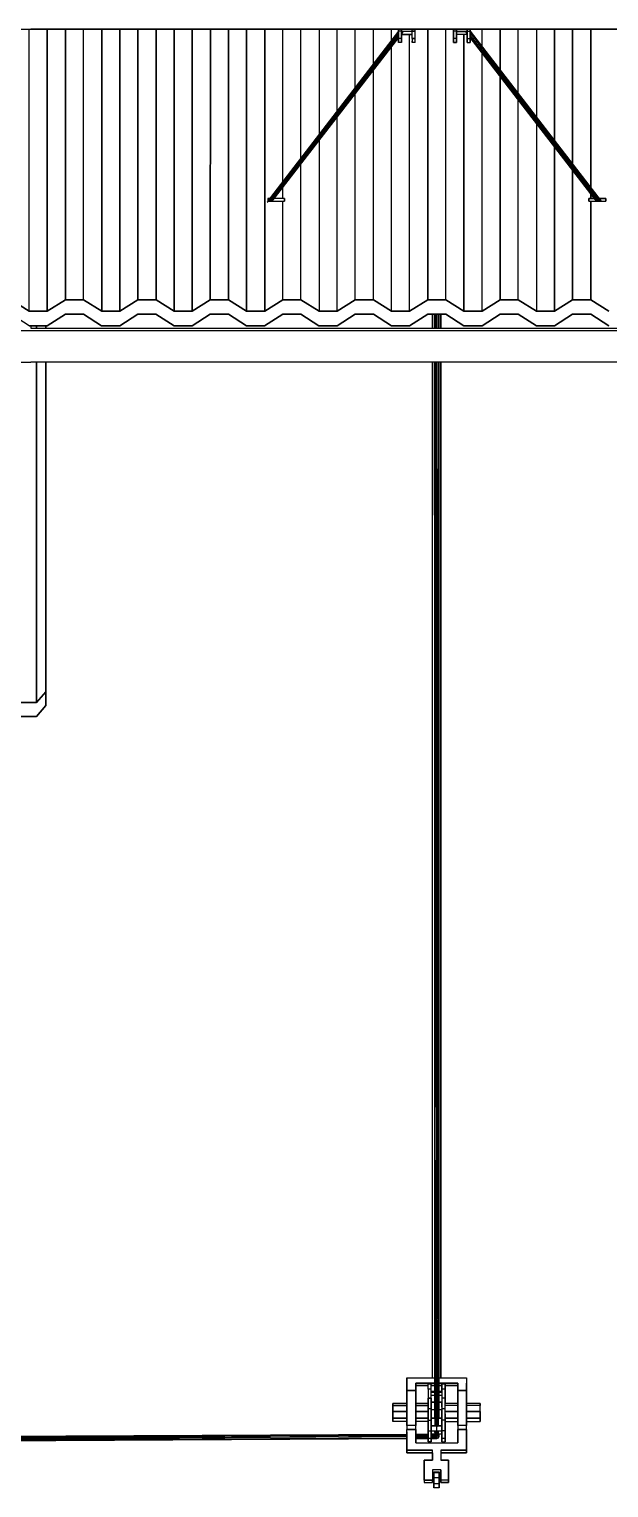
# Model space of a CAD drawing. Extents: x -32 to 51.8, y -51.6 to -5.5.
# Drawn here: x 25.36 to 28.1, y -27.94 to -21.03 of the extents above; entities that cross this region are included whole.
import ezdxf

# ---------------------------------------------------------------- set-up
doc = ezdxf.new("R2010")
doc.units = 0
doc.header["$MEASUREMENT"] = 0
doc.layers.get('0').update_dxf_attribs({"linetype": 'CONTINUOUS'})
doc.layers.add('hachures', color=5, linetype='CONTINUOUS')

msp = doc.modelspace()

# ---------------------------------------------------------------- linework, layer by layer
for p, q in [((25.2901, -21.0331), (25.3701, -21.0331)), ((25.3701, -21.0331), (29.2101, -21.0331)), ((29.2101, -21.0331), (25.3701, -21.0331)), ((25.3701, -21.0331), (29.2101, -21.0331)), ((29.2101, -21.0331), (25.3701, -21.0331)), ((27.1086, -21.0424), (26.487, -21.8507)), ((27.1086, -21.0427), (26.487, -21.8507)), ((27.1086, -21.043), (26.494, -21.8479)), ((27.1086, -21.0515), (26.494, -21.8479)), ((27.1086, -21.0521), (26.5025, -21.8479)), ((27.1086, -21.0432), (27.1086, -21.0331)), ((27.1086, -21.0331), (27.1086, -21.0432)), ((27.123, -21.0432), (27.1086, -21.0432)), ((27.1086, -21.0765), (27.1086, -21.0432)), ((27.1086, -21.0432), (27.1086, -21.0765)), ((27.123, -21.0432), (27.123, -21.0331)), ((27.123, -21.0331), (27.123, -21.0432)), ((27.123, -21.0765), (27.123, -21.0432)), ((27.123, -21.0432), (27.123, -21.0765)), ((27.1741, -21.0433), (27.123, -21.0433)), ((27.123, -21.0535), (27.1309, -21.0433)), ((27.1308, -21.0433), (27.123, -21.0534)), ((27.1741, -21.0432), (27.1741, -21.0331)), ((27.1741, -21.0765), (27.1741, -21.0432)), ((27.1741, -21.0432), (27.1886, -21.0432)), ((27.1886, -21.0432), (27.1741, -21.0432)), ((27.1886, -21.0432), (27.1886, -21.0331)), ((27.1886, -21.0765), (27.1886, -21.0432)), ((27.1886, -21.0432), (27.1886, -21.0432)), ((27.3686, -21.0432), (27.3686, -21.0331)), ((27.3686, -21.0331), (27.3686, -21.0432)), ((27.383, -21.0432), (27.3686, -21.0432)), ((27.3686, -21.0765), (27.3686, -21.0432)), ((27.3686, -21.0432), (27.3686, -21.0765)), ((27.383, -21.0331), (27.383, -21.0432)), ((27.383, -21.0432), (27.383, -21.0765)), ((27.383, -21.0765), (27.3831, -21.0432)), ((27.3831, -21.0432), (27.3831, -21.0331)), ((27.4341, -21.0433), (27.3831, -21.0433)), ((27.3831, -21.0433), (27.4341, -21.0433)), ((27.4263, -21.0433), (27.4341, -21.0536)), ((27.4341, -21.0532), (27.4265, -21.0433)), ((27.4267, -21.0433), (27.4341, -21.0529)), ((27.4341, -21.0432), (27.4341, -21.0331)), ((27.4341, -21.0331), (27.4341, -21.0432)), ((27.4341, -21.0432), (27.4486, -21.0432)), ((27.4341, -21.0765), (27.4341, -21.0432)), ((27.4341, -21.0432), (27.4341, -21.0765)), ((27.4486, -21.0432), (27.4486, -21.0331)), ((27.4486, -21.0331), (27.4486, -21.0424)), ((27.4486, -21.0331), (27.4486, -21.0432)), ((27.4486, -21.0424), (28.068, -21.8479)), ((27.4486, -21.0425), (28.0663, -21.8479)), ((27.4486, -21.0765), (27.4486, -21.0432)), ((27.4486, -21.0432), (27.4486, -21.0765)), ((27.4486, -21.0505), (28.0663, -21.8479)), ((27.4486, -21.051), (28.0589, -21.8478)), ((27.5902, -21.2266), (27.5902, -21.0331)), ((27.1086, -21.0637), (26.5026, -21.8479)), ((26.5099, -21.8479), (27.1086, -21.0643)), ((27.1086, -21.0721), (26.5099, -21.8479)), ((26.5116, -21.8479), (27.1086, -21.0723)), ((27.123, -21.0765), (27.1086, -21.0765)), ((27.1086, -21.0765), (27.1086, -21.0965)), ((27.1086, -21.0965), (27.1086, -21.0765)), ((27.1086, -21.0898), (27.1086, -21.0965)), ((27.123, -21.0965), (27.1086, -21.0965)), ((27.1741, -21.0578), (27.123, -21.0578)), ((27.123, -21.0578), (27.1741, -21.0578)), ((27.123, -21.0578), (27.123, -21.0683)), ((27.123, -21.0683), (27.123, -21.0898)), ((27.123, -21.0965), (27.123, -21.0765)), ((27.123, -21.0765), (27.123, -21.0965)), ((27.123, -21.0898), (27.123, -21.0965)), ((27.123, -21.0965), (27.123, -21.0898)), ((27.1886, -21.0765), (27.1741, -21.0765)), ((27.1741, -21.0765), (27.1741, -21.0965)), ((27.1741, -21.0765), (27.1886, -21.0765)), ((27.1741, -21.0965), (27.1741, -21.0898)), ((27.1886, -21.0965), (27.1741, -21.0965)), ((27.1886, -21.0965), (27.1886, -21.0765)), ((27.383, -21.0765), (27.3686, -21.0765)), ((27.3686, -21.0965), (27.3686, -21.0765)), ((27.3686, -21.0765), (27.3686, -21.0965)), ((27.3686, -21.0898), (27.3686, -21.0965)), ((27.383, -21.0965), (27.3686, -21.0965)), ((27.3686, -21.0965), (27.3686, -21.0965)), ((27.3686, -21.0965), (27.383, -21.0965)), ((27.383, -21.0578), (27.383, -21.0683)), ((27.383, -21.0683), (27.383, -21.0898)), ((27.383, -21.0765), (27.383, -21.0965)), ((27.383, -21.0965), (27.383, -21.0765)), ((27.383, -21.0898), (27.383, -21.0965)), ((27.383, -21.0965), (27.383, -21.0965)), ((27.4341, -21.0578), (27.3831, -21.0578)), ((27.4341, -21.0683), (27.4341, -21.0898)), ((27.4341, -21.0765), (27.4486, -21.0765)), ((27.4341, -21.0965), (27.4341, -21.0765)), ((27.4341, -21.0765), (27.4341, -21.0965)), ((27.4341, -21.0898), (27.4341, -21.0898)), ((27.4341, -21.0898), (27.4341, -21.0965)), ((27.4341, -21.0965), (27.4486, -21.0965)), ((27.4486, -21.0625), (28.0589, -21.8478)), ((28.0504, -21.8479), (27.4486, -21.0633)), ((27.4486, -21.0715), (28.0504, -21.8479)), ((28.0455, -21.8479), (27.4486, -21.072)), ((27.4486, -21.0723), (27.4486, -21.0898)), ((27.4486, -21.0723), (28.0455, -21.8479)), ((27.4486, -21.0965), (27.4486, -21.0765)), ((27.4486, -21.0765), (27.4486, -21.0965)), ((27.4486, -21.0898), (27.4486, -21.0965)), ((27.4486, -21.0965), (27.4486, -21.0898)), ((26.5616, -21.8343), (26.5616, -21.7829)), ((28.0188, -21.8343), (28.0188, -21.8131)), ((28.0188, -21.8131), (28.0188, -21.8343)), ((26.487, -21.8507), (26.4901, -21.8526)), ((26.4996, -21.8343), (26.4901, -21.8343)), ((26.4901, -21.8343), (26.4901, -21.8479)), ((26.4901, -21.8479), (26.5701, -21.8479)), ((26.5701, -21.8343), (26.5221, -21.8343)), ((26.5701, -21.8479), (26.5701, -21.8343)), ((26.5701, -21.8343), (26.5701, -21.8479)), ((28.0101, -21.8479), (28.0101, -21.8343)), ((28.0101, -21.8343), (28.0351, -21.8343)), ((28.0351, -21.8343), (28.0101, -21.8343)), ((28.0101, -21.8343), (28.0101, -21.8479)), ((28.0101, -21.8479), (28.0901, -21.8479)), ((28.0576, -21.8343), (28.0901, -21.8343)), ((28.0901, -21.8343), (28.0576, -21.8343)), ((28.0901, -21.8343), (28.0901, -21.8479)), ((28.0901, -21.8343), (28.0901, -21.8343)), ((28.0901, -21.8479), (28.0901, -21.8343)), ((25.2759, -22.3137), (25.3616, -22.3675)), ((25.3616, -22.3675), (25.2759, -22.3137)), ((25.3615, -22.3675), (25.3615, -22.3675)), ((25.3615, -22.3675), (25.3615, -22.3675)), ((25.3616, -22.3675), (25.4473, -22.3675)), ((25.4473, -22.3675), (25.3616, -22.3675)), ((25.4472, -22.3675), (25.4472, -22.3675)), ((25.4472, -22.3675), (25.4472, -22.3675)), ((25.4473, -22.3675), (25.533, -22.3137)), ((25.533, -22.3137), (25.4473, -22.3675)), ((25.5329, -22.3138), (25.5329, -22.3138)), ((25.533, -22.3137), (25.6187, -22.3137)), ((25.6187, -22.3137), (25.533, -22.3137)), ((25.6186, -22.3137), (25.6186, -22.3137)), ((25.6187, -22.3137), (25.7045, -22.3675)), ((25.7045, -22.3675), (25.6187, -22.3137)), ((25.7043, -22.3675), (25.7043, -22.3675)), ((25.7045, -22.3675), (25.7902, -22.3675)), ((25.7902, -22.3675), (25.7045, -22.3675)), ((25.7901, -22.3675), (25.7901, -22.3675)), ((25.7901, -22.3675), (25.7901, -22.3675)), ((25.7902, -22.3675), (25.8759, -22.3137)), ((25.8759, -22.3137), (25.7902, -22.3675)), ((25.8758, -22.3138), (25.8758, -22.3138)), ((25.8759, -22.3137), (25.9616, -22.3137)), ((25.9616, -22.3137), (25.8759, -22.3137)), ((25.9615, -22.3137), (25.9615, -22.3137)), ((25.9615, -22.3137), (25.9615, -22.3137)), ((25.9616, -22.3137), (26.0473, -22.3675)), ((26.0473, -22.3675), (25.9616, -22.3137)), ((26.0473, -22.3675), (26.133, -22.3675)), ((26.133, -22.3675), (26.0473, -22.3675)), ((26.1329, -22.3675), (26.1329, -22.3675)), ((26.1329, -22.3675), (26.1329, -22.3675)), ((26.133, -22.3675), (26.2187, -22.3137)), ((26.2187, -22.3137), (26.133, -22.3675)), ((26.2186, -22.3138), (26.2186, -22.3138)), ((26.2186, -22.3138), (26.2186, -22.3138)), ((26.2187, -22.3137), (26.3045, -22.3137)), ((26.3045, -22.3137), (26.2187, -22.3137)), ((26.3043, -22.3137), (26.3043, -22.3137)), ((26.3045, -22.3137), (26.3902, -22.3675)), ((26.3902, -22.3675), (26.3045, -22.3137)), ((26.3901, -22.3675), (26.3901, -22.3675)), ((26.3901, -22.3675), (26.3901, -22.3675)), ((26.3902, -22.3675), (26.4759, -22.3675)), ((26.4759, -22.3675), (26.3902, -22.3675)), ((26.4758, -22.3675), (26.4758, -22.3675)), ((26.4759, -22.3675), (26.5616, -22.3137)), ((26.5616, -22.3137), (26.4759, -22.3675)), ((26.5615, -22.3138), (26.5615, -22.3138)), ((26.5615, -22.3138), (26.5615, -22.3138)), ((26.5616, -22.3137), (26.6473, -22.3137)), ((26.6473, -22.3137), (26.5616, -22.3137)), ((26.6472, -22.3137), (26.6472, -22.3137)), ((26.6473, -22.3137), (26.733, -22.3676)), ((26.733, -22.3675), (26.6473, -22.3137)), ((26.7329, -22.3675), (26.7329, -22.3675)), ((26.7329, -22.3675), (26.7329, -22.3675)), ((26.8188, -22.3676), (26.733, -22.3675)), ((26.733, -22.3676), (26.8188, -22.3676)), ((26.8186, -22.3676), (26.8186, -22.3676)), ((26.8186, -22.3676), (26.8186, -22.3676)), ((26.8188, -22.3676), (26.9045, -22.3137)), ((26.9045, -22.3137), (26.8188, -22.3676)), ((26.9043, -22.3138), (26.9043, -22.3138)), ((26.9043, -22.3138), (26.9043, -22.3138)), ((26.9045, -22.3137), (26.9902, -22.3138)), ((26.9902, -22.3137), (26.9045, -22.3137)), ((26.9901, -22.3137), (26.9901, -22.3138)), ((27.0759, -22.3676), (26.9902, -22.3137)), ((26.9902, -22.3138), (27.0759, -22.3676)), ((27.0758, -22.3675), (27.0758, -22.3675)), ((27.0759, -22.3676), (27.1616, -22.3676)), ((27.1616, -22.3676), (27.0759, -22.3676)), ((27.1615, -22.3676), (27.1615, -22.3676)), ((27.1616, -22.3676), (27.2473, -22.3138)), ((27.2473, -22.3138), (27.1616, -22.3676)), ((27.2472, -22.3138), (27.2472, -22.3138)), ((27.2473, -22.3138), (27.333, -22.3138)), ((27.333, -22.3138), (27.2473, -22.3138)), ((27.3329, -22.3138), (27.3329, -22.3138)), ((27.333, -22.3138), (27.4188, -22.3676)), ((27.4188, -22.3676), (27.333, -22.3138)), ((27.4186, -22.3675), (27.4186, -22.3675)), ((27.4188, -22.3676), (27.5045, -22.3676)), ((27.5045, -22.3676), (27.4188, -22.3676)), ((27.5043, -22.3676), (27.5043, -22.3676)), ((27.5043, -22.3676), (27.5043, -22.3676)), ((27.5045, -22.3676), (27.5902, -22.3138)), ((27.5902, -22.3138), (27.5045, -22.3676)), ((27.5901, -22.3138), (27.5901, -22.3138)), ((27.5901, -22.3138), (27.5901, -22.3138)), ((27.5902, -22.3138), (27.6759, -22.3138)), ((27.6759, -22.3138), (27.5902, -22.3138)), ((27.6758, -22.3138), (27.6758, -22.3138)), ((27.6758, -22.3138), (27.6758, -22.3138)), ((27.6759, -22.3138), (27.7616, -22.3676)), ((27.7616, -22.3676), (27.6759, -22.3138)), ((27.7615, -22.3675), (27.7615, -22.3675)), ((27.7616, -22.3676), (27.8473, -22.3676)), ((27.8473, -22.3676), (27.7616, -22.3676)), ((27.8472, -22.3676), (27.8472, -22.3676)), ((27.8472, -22.3676), (27.8472, -22.3676)), ((27.8473, -22.3676), (27.933, -22.3138)), ((27.933, -22.3138), (27.8473, -22.3676)), ((27.9329, -22.3138), (27.9329, -22.3138)), ((27.9329, -22.3138), (27.9329, -22.3138)), ((27.933, -22.3138), (28.0188, -22.3138)), ((28.0188, -22.3138), (27.933, -22.3138)), ((28.0186, -22.3138), (28.0186, -22.3138)), ((28.0186, -22.3138), (28.0186, -22.3138)), ((28.0188, -22.3138), (28.1045, -22.3676)), ((28.1045, -22.3676), (28.0188, -22.3138)), ((25.3615, -22.4365), (25.2758, -22.3827)), ((25.4472, -22.4365), (25.3615, -22.4365)), ((25.3615, -22.4365), (25.4472, -22.4365)), ((25.3701, -22.4365), (25.3701, -22.4476)), ((25.3967, -22.4365), (25.3967, -22.4476)), ((25.3967, -22.4476), (25.3967, -22.4365)), ((25.4401, -22.4476), (25.4401, -22.4365)), ((25.4401, -22.4365), (25.4401, -22.4476)), ((25.4403, -22.4476), (25.4403, -22.4365)), ((25.5329, -22.3827), (25.4472, -22.4365)), ((25.4472, -22.4365), (25.5329, -22.3827)), ((25.6186, -22.3827), (25.5329, -22.3827)), ((25.5329, -22.3827), (25.6186, -22.3827)), ((25.7043, -22.4365), (25.6186, -22.3827)), ((25.6186, -22.3827), (25.7043, -22.4365)), ((25.7901, -22.4365), (25.7043, -22.4365)), ((25.7043, -22.4365), (25.7901, -22.4365)), ((25.8758, -22.3827), (25.7901, -22.4365)), ((25.7901, -22.4365), (25.8758, -22.3827)), ((25.9615, -22.3827), (25.8758, -22.3827)), ((25.8758, -22.3827), (25.9615, -22.3827)), ((26.0472, -22.4365), (25.9615, -22.3827)), ((25.9615, -22.3827), (26.0472, -22.4365)), ((26.1329, -22.4365), (26.0472, -22.4365)), ((26.0472, -22.4365), (26.1329, -22.4365)), ((26.2186, -22.3827), (26.1329, -22.4365)), ((26.1329, -22.4365), (26.2186, -22.3827)), ((26.3043, -22.3827), (26.2186, -22.3827)), ((26.2186, -22.3827), (26.3043, -22.3827)), ((26.3901, -22.4365), (26.3043, -22.3827)), ((26.3043, -22.3827), (26.3901, -22.4365)), ((26.4758, -22.4365), (26.3901, -22.4365)), ((26.3901, -22.4365), (26.4758, -22.4365)), ((26.5615, -22.3827), (26.4758, -22.4365)), ((26.4758, -22.4365), (26.5615, -22.3827)), ((26.6472, -22.3827), (26.5615, -22.3827)), ((26.5615, -22.3827), (26.6472, -22.3827)), ((26.7329, -22.4365), (26.6472, -22.3827)), ((26.6472, -22.3827), (26.7329, -22.4365)), ((26.8186, -22.4365), (26.7329, -22.4365)), ((26.7329, -22.4365), (26.8186, -22.4365)), ((26.9043, -22.3827), (26.8186, -22.4365)), ((26.8186, -22.4365), (26.9043, -22.3827)), ((26.9901, -22.3827), (26.9043, -22.3827)), ((26.9043, -22.3827), (26.9901, -22.3827)), ((27.0758, -22.4365), (26.9901, -22.3827)), ((26.9901, -22.3827), (27.0758, -22.4365)), ((27.1615, -22.4365), (27.0758, -22.4365)), ((27.0758, -22.4365), (27.1615, -22.4365)), ((27.2472, -22.3827), (27.1615, -22.4365)), ((27.1615, -22.4365), (27.2472, -22.3827)), ((27.3329, -22.3827), (27.2472, -22.3827)), ((27.2472, -22.3827), (27.3329, -22.3827)), ((27.2703, -22.4476), (27.2703, -22.3827)), ((27.2703, -22.4476), (27.2703, -22.3827)), ((27.2703, -22.3827), (27.2703, -22.4476)), ((27.2787, -22.3827), (27.2787, -22.4476)), ((27.2788, -22.3827), (27.2789, -22.4476)), ((27.282, -22.4476), (27.282, -22.3827)), ((27.2823, -22.3827), (27.2824, -22.4476)), ((27.29, -22.4476), (27.29, -22.3827)), ((27.2904, -22.4476), (27.2903, -22.3827)), ((27.2979, -22.4476), (27.2979, -22.3827)), ((27.2981, -22.4476), (27.298, -22.3827)), ((27.3012, -22.4476), (27.3012, -22.3827)), ((27.3098, -22.3827), (27.3098, -22.4476)), ((27.3098, -22.4476), (27.3098, -22.3827)), ((27.3098, -22.4476), (27.3098, -22.3827)), ((27.3098, -22.3827), (27.3098, -22.4476)), ((27.3098, -22.4476), (27.3098, -22.3827)), ((27.4186, -22.4365), (27.3329, -22.3827)), ((27.3329, -22.3827), (27.4186, -22.4365)), ((27.5043, -22.4365), (27.4186, -22.4365)), ((27.4186, -22.4365), (27.5043, -22.4365)), ((27.5901, -22.3827), (27.5043, -22.4365)), ((27.5043, -22.4365), (27.5901, -22.3827)), ((27.6758, -22.3827), (27.5901, -22.3827)), ((27.5901, -22.3827), (27.6758, -22.3827)), ((27.7615, -22.4365), (27.6758, -22.3827)), ((27.6758, -22.3827), (27.7615, -22.4365)), ((27.8472, -22.4365), (27.7615, -22.4365)), ((27.7615, -22.4365), (27.8472, -22.4365)), ((27.9329, -22.3827), (27.8472, -22.4365)), ((27.8472, -22.4365), (27.9329, -22.3827)), ((28.0186, -22.3827), (27.9329, -22.3827)), ((27.9329, -22.3827), (28.0186, -22.3827)), ((28.1043, -22.4365), (28.0186, -22.3827)), ((28.0186, -22.3827), (28.1043, -22.4365)), ((25.3701, -22.4612), (25.2901, -22.4612)), ((25.3701, -22.4476), (29.2101, -22.4476)), ((29.2101, -22.4612), (25.3701, -22.4612)), ((25.2901, -22.609), (25.3701, -22.609)), ((29.2101, -22.609), (25.3701, -22.609)), ((25.3967, -22.609), (25.3967, -24.22)), ((25.4401, -24.1691), (25.4401, -22.609)), ((25.4401, -22.609), (25.4401, -24.1691)), ((25.4403, -24.2344), (25.4403, -22.609)), ((27.2703, -23.2241), (27.2703, -22.609)), ((27.2703, -23.2241), (27.2703, -22.609)), ((27.2703, -22.609), (27.2703, -23.2241)), ((27.2787, -22.609), (27.2787, -27.607)), ((27.279, -22.609), (27.282, -27.6427)), ((27.282, -27.6427), (27.282, -22.609)), ((27.2826, -22.609), (27.2899, -27.6468)), ((27.2899, -27.6468), (27.29, -22.609)), ((27.2979, -27.6427), (27.2906, -22.609)), ((27.2979, -27.6427), (27.2979, -22.609)), ((27.3011, -27.607), (27.2982, -22.609)), ((27.3012, -27.607), (27.3012, -22.609)), ((27.3098, -22.609), (27.3098, -23.2241)), ((27.3098, -23.2241), (27.3098, -22.609)), ((27.3098, -23.3326), (27.3098, -22.609)), ((27.3098, -22.609), (27.3098, -23.2241)), ((27.3098, -23.2241), (27.3098, -22.609)), ((27.2703, -23.3326), (27.2703, -23.2241)), ((27.2703, -23.2241), (27.2703, -23.3326)), ((27.3098, -23.2241), (27.3098, -23.3326)), ((27.3098, -23.3326), (27.3098, -23.2241)), ((27.3098, -23.2241), (27.3098, -23.3326)), ((27.2703, -27.4169), (27.2703, -23.3326)), ((27.2703, -23.3326), (27.2703, -23.3326)), ((27.3098, -23.3326), (27.3098, -27.4169)), ((27.3098, -23.3326), (27.3098, -27.4169)), ((27.3098, -27.4169), (27.3098, -23.3326)), ((25.3967, -24.22), (25.3109, -24.22)), ((25.3109, -24.2201), (25.3967, -24.2201)), ((25.3967, -24.2201), (25.4401, -24.1691)), ((25.4401, -24.1691), (25.3967, -24.22)), ((25.3968, -24.2199), (25.3968, -24.2199)), ((25.4403, -24.2344), (25.4401, -24.1691)), ((25.4401, -24.1691), (25.4403, -24.2344)), ((25.3968, -24.2854), (25.3111, -24.2854)), ((25.3111, -24.2854), (25.3968, -24.2854)), ((25.3968, -24.2854), (25.4403, -24.2344)), ((25.4403, -24.2344), (25.3968, -24.2854)), ((27.1486, -27.4416), (27.1486, -27.4169)), ((27.1486, -27.4169), (27.1905, -27.4169)), ((27.1486, -27.4533), (27.1486, -27.4175)), ((27.1486, -27.4175), (27.1486, -27.4416)), ((27.1486, -27.4757), (27.1486, -27.4416)), ((27.1486, -27.4416), (27.1486, -27.4937)), ((27.1486, -27.5055), (27.1486, -27.4533)), ((27.1905, -27.4757), (27.1486, -27.4757)), ((27.1486, -27.4757), (27.1486, -27.4757)), ((27.1486, -27.4937), (27.1486, -27.4757)), ((27.1486, -27.4757), (27.1486, -27.5201)), ((27.1486, -27.5201), (27.1486, -27.4757)), ((27.1486, -27.4757), (27.1905, -27.4757)), ((27.1905, -27.4169), (27.2703, -27.4169)), ((27.1905, -27.4416), (27.1905, -27.4757)), ((27.2494, -27.4416), (27.1905, -27.4416)), ((27.1905, -27.4757), (27.1905, -27.4416)), ((27.1905, -27.4416), (27.2494, -27.4416)), ((27.1905, -27.4533), (27.2494, -27.4533)), ((27.2494, -27.4533), (27.1905, -27.4533)), ((27.1905, -27.4757), (27.1905, -27.4757)), ((27.1905, -27.4757), (27.1905, -27.5201)), ((27.1905, -27.5201), (27.1905, -27.4757)), ((27.2494, -27.4466), (27.2494, -27.4415)), ((27.2494, -27.4415), (27.2638, -27.4415)), ((27.2638, -27.4415), (27.2494, -27.4415)), ((27.2638, -27.4466), (27.2494, -27.4466)), ((27.2494, -27.4697), (27.2494, -27.4466)), ((27.2638, -27.4697), (27.2494, -27.4697)), ((27.2494, -27.4697), (27.2494, -27.5117)), ((27.2638, -27.4415), (27.2638, -27.4466)), ((27.2638, -27.4466), (27.2638, -27.4415)), ((27.2703, -27.4416), (27.2638, -27.4416)), ((27.2638, -27.4416), (27.2703, -27.4416)), ((27.2638, -27.4697), (27.2638, -27.4466)), ((27.2638, -27.4533), (27.2703, -27.4533)), ((27.2703, -27.4533), (27.2638, -27.4533)), ((27.2638, -27.5117), (27.2638, -27.4697)), ((27.2703, -27.4169), (27.2787, -27.4169)), ((27.2787, -27.4416), (27.2703, -27.4416)), ((27.2703, -27.4416), (27.2787, -27.4416)), ((27.2703, -27.4533), (27.2787, -27.4533)), ((27.2787, -27.4533), (27.2703, -27.4533)), ((27.3012, -27.4169), (27.3098, -27.4169)), ((27.3098, -27.4416), (27.3012, -27.4416)), ((27.3012, -27.4416), (27.3098, -27.4416)), ((27.3012, -27.4533), (27.3098, -27.4533)), ((27.3098, -27.4533), (27.3012, -27.4533)), ((27.3098, -27.4169), (27.3896, -27.4169)), ((27.3149, -27.4416), (27.3098, -27.4416)), ((27.3098, -27.4416), (27.3149, -27.4416)), ((27.3098, -27.4533), (27.3149, -27.4533)), ((27.3149, -27.4533), (27.3098, -27.4533)), ((27.3149, -27.4601), (27.3149, -27.4415)), ((27.3149, -27.4415), (27.3149, -27.4466)), ((27.3294, -27.4415), (27.3149, -27.4415)), ((27.3149, -27.4466), (27.3149, -27.4415)), ((27.3149, -27.4466), (27.3149, -27.4697)), ((27.3294, -27.4466), (27.3149, -27.4466)), ((27.3149, -27.4697), (27.3149, -27.4466)), ((27.3149, -27.4802), (27.3149, -27.4601)), ((27.3149, -27.4697), (27.3149, -27.5117)), ((27.3294, -27.4697), (27.3149, -27.4697)), ((27.3294, -27.4415), (27.3294, -27.4466)), ((27.3294, -27.4466), (27.3294, -27.4415)), ((27.3294, -27.4415), (27.3294, -27.4601)), ((27.3896, -27.4416), (27.3294, -27.4416)), ((27.3294, -27.4416), (27.3896, -27.4416)), ((27.3294, -27.4466), (27.3294, -27.4697)), ((27.3294, -27.4697), (27.3294, -27.4466)), ((27.3294, -27.4533), (27.3896, -27.4533)), ((27.3896, -27.4533), (27.3294, -27.4533)), ((27.3294, -27.4601), (27.3294, -27.4948)), ((27.3294, -27.4697), (27.3294, -27.5117)), ((27.3294, -27.5117), (27.3294, -27.4697)), ((27.3896, -27.4169), (27.4314, -27.4169)), ((27.3896, -27.4757), (27.3896, -27.4416)), ((27.3896, -27.4533), (27.3896, -27.4416)), ((27.3896, -27.4416), (27.3896, -27.4937)), ((27.3896, -27.4416), (27.3896, -27.4533)), ((27.3896, -27.5055), (27.3896, -27.4533)), ((27.3896, -27.4937), (27.3896, -27.4757)), ((27.3896, -27.4757), (27.3896, -27.5201)), ((27.3896, -27.5201), (27.3896, -27.4757)), ((27.3896, -27.4757), (27.4314, -27.4757)), ((27.4314, -27.4757), (27.3896, -27.4757)), ((27.3896, -27.4757), (27.3896, -27.4757)), ((27.4314, -27.4169), (27.4314, -27.4416)), ((27.4314, -27.4416), (27.4314, -27.4757)), ((27.4314, -27.4757), (27.4314, -27.4416)), ((27.4314, -27.4757), (27.4314, -27.5201)), ((27.4314, -27.5201), (27.4314, -27.4757)), ((27.0823, -27.5469), (27.0823, -27.5383)), ((27.0823, -27.5383), (27.0823, -27.5383)), ((27.0823, -27.5383), (27.1486, -27.5383)), ((27.1486, -27.5383), (27.0823, -27.5383)), ((27.0823, -27.5383), (27.0823, -27.5469)), ((27.1486, -27.5055), (27.1486, -27.5201)), ((27.1486, -27.5223), (27.1486, -27.5055)), ((27.1486, -27.5201), (27.1486, -27.6421)), ((27.1486, -27.6421), (27.1486, -27.5201)), ((27.1486, -27.5383), (27.1486, -27.5223)), ((27.1486, -27.5223), (27.1486, -27.5383)), ((27.1905, -27.5201), (27.1905, -27.6421)), ((27.1905, -27.6421), (27.1905, -27.5201)), ((27.1905, -27.5229), (27.1905, -27.5223)), ((27.1905, -27.5383), (27.2494, -27.5383)), ((27.2494, -27.5383), (27.1905, -27.5383)), ((27.2494, -27.4948), (27.2494, -27.5383)), ((27.2494, -27.5117), (27.2494, -27.5629)), ((27.2638, -27.5117), (27.2494, -27.5117)), ((27.2494, -27.5629), (27.2494, -27.5117)), ((27.2494, -27.5117), (27.2638, -27.5117)), ((27.2787, -27.4802), (27.2638, -27.4802)), ((27.2787, -27.4839), (27.2638, -27.4839)), ((27.2638, -27.4839), (27.2787, -27.4839)), ((27.2787, -27.5006), (27.2638, -27.5006)), ((27.2638, -27.5629), (27.2638, -27.5117)), ((27.2638, -27.5117), (27.2638, -27.5629)), ((27.2787, -27.5309), (27.2638, -27.5309)), ((27.2638, -27.5309), (27.2787, -27.5309)), ((27.3149, -27.4802), (27.3012, -27.4802)), ((27.3149, -27.4839), (27.3012, -27.4839)), ((27.3012, -27.4839), (27.3149, -27.4839)), ((27.3149, -27.5006), (27.3012, -27.5006)), ((27.3149, -27.5309), (27.3012, -27.5309)), ((27.3012, -27.5309), (27.3149, -27.5309)), ((27.3149, -27.4802), (27.3149, -27.4839)), ((27.3149, -27.4839), (27.3149, -27.5006)), ((27.3149, -27.5006), (27.3149, -27.5309)), ((27.3149, -27.5117), (27.3149, -27.5629)), ((27.3294, -27.5117), (27.3149, -27.5117)), ((27.3149, -27.5187), (27.3149, -27.5187)), ((27.3149, -27.5309), (27.3149, -27.5629)), ((27.3149, -27.5543), (27.3149, -27.5347)), ((27.3294, -27.4948), (27.3294, -27.5383)), ((27.3294, -27.5383), (27.3294, -27.5117)), ((27.3294, -27.5629), (27.3294, -27.5117)), ((27.3896, -27.5383), (27.3294, -27.5383)), ((27.3294, -27.5469), (27.3294, -27.5383)), ((27.3294, -27.5442), (27.3294, -27.5442)), ((27.3896, -27.5223), (27.3896, -27.5055)), ((27.3896, -27.5055), (27.3896, -27.5201)), ((27.3896, -27.5201), (27.3896, -27.6421)), ((27.3896, -27.6421), (27.3896, -27.5201)), ((27.3896, -27.5383), (27.3896, -27.5223)), ((27.4314, -27.5201), (27.4314, -27.6421)), ((27.4314, -27.6421), (27.4314, -27.5201)), ((27.4314, -27.5383), (27.4314, -27.5223)), ((27.496, -27.5383), (27.4314, -27.5383)), ((27.496, -27.5546), (27.496, -27.5383)), ((27.496, -27.5383), (27.496, -27.5469)), ((27.496, -27.5469), (27.496, -27.5383)), ((27.0823, -27.5469), (27.1486, -27.5469)), ((27.0823, -27.5753), (27.0823, -27.5469)), ((27.0823, -27.5469), (27.0823, -27.5753)), ((27.0823, -27.6068), (27.0823, -27.5753)), ((27.0823, -27.5753), (27.0823, -27.5753)), ((27.0823, -27.5753), (27.1486, -27.5753)), ((27.1486, -27.5753), (27.0823, -27.5753)), ((27.0823, -27.5753), (27.0823, -27.6068)), ((27.1486, -27.6068), (27.0823, -27.6068)), ((27.0823, -27.6068), (27.0823, -27.6068)), ((27.0823, -27.623), (27.0823, -27.6068)), ((27.0823, -27.6068), (27.1486, -27.6068)), ((27.0823, -27.6068), (27.0823, -27.623)), ((27.1905, -27.5469), (27.2494, -27.5469)), ((27.1905, -27.5753), (27.2494, -27.5753)), ((27.2494, -27.5753), (27.1905, -27.5753)), ((27.2494, -27.6068), (27.1905, -27.6068)), ((27.1905, -27.6068), (27.2494, -27.6068)), ((27.2494, -27.5629), (27.2494, -27.6172)), ((27.2494, -27.6172), (27.2494, -27.5629)), ((27.2638, -27.5629), (27.2494, -27.5629)), ((27.2638, -27.6172), (27.2638, -27.5629)), ((27.2638, -27.5629), (27.2638, -27.6172)), ((27.2638, -27.5679), (27.2638, -27.607)), ((27.2787, -27.5679), (27.2638, -27.5679)), ((27.2638, -27.607), (27.2638, -27.6427)), ((27.2638, -27.607), (27.2638, -27.607)), ((27.2638, -27.607), (27.2787, -27.607)), ((27.2787, -27.607), (27.2638, -27.607)), ((27.3011, -27.607), (27.3149, -27.607)), ((27.3149, -27.607), (27.3011, -27.607)), ((27.3149, -27.5679), (27.3012, -27.5679)), ((27.3149, -27.5629), (27.3149, -27.6172)), ((27.3294, -27.5629), (27.3149, -27.5629)), ((27.3149, -27.6172), (27.3149, -27.5629)), ((27.3149, -27.5679), (27.3149, -27.607)), ((27.3896, -27.5469), (27.3294, -27.5469)), ((27.3294, -27.5753), (27.3294, -27.5469)), ((27.3294, -27.5984), (27.3294, -27.5469)), ((27.3294, -27.6172), (27.3294, -27.5629)), ((27.3896, -27.5753), (27.3294, -27.5753)), ((27.3294, -27.6068), (27.3294, -27.5753)), ((27.3294, -27.5753), (27.3896, -27.5753)), ((27.3294, -27.5861), (27.3294, -27.6145)), ((27.3294, -27.623), (27.3294, -27.6068)), ((27.3294, -27.6068), (27.3896, -27.6068)), ((27.3896, -27.6068), (27.3294, -27.6068)), ((27.3294, -27.6145), (27.3294, -27.6145)), ((27.496, -27.5469), (27.4314, -27.5469)), ((27.496, -27.5753), (27.4314, -27.5753)), ((27.4314, -27.5753), (27.496, -27.5753)), ((27.4314, -27.6068), (27.496, -27.6068)), ((27.496, -27.6068), (27.4314, -27.6068)), ((27.496, -27.5753), (27.496, -27.5469)), ((27.496, -27.6068), (27.496, -27.5753)), ((27.496, -27.5753), (27.496, -27.6068)), ((27.496, -27.623), (27.496, -27.6068)), ((27.496, -27.6068), (27.496, -27.6068)), ((27.496, -27.6068), (27.496, -27.623)), ((27.496, -27.6145), (27.496, -27.623)), ((27.1486, -27.623), (27.0823, -27.623)), ((27.1486, -27.6421), (27.1486, -27.623)), ((27.1486, -27.623), (27.1486, -27.6421)), ((27.1486, -27.6421), (27.1486, -27.6421)), ((27.1486, -27.6421), (27.1486, -27.66)), ((27.1905, -27.6421), (27.1486, -27.6421)), ((27.1486, -27.7234), (27.1486, -27.66)), ((27.1486, -27.66), (27.1905, -27.66)), ((27.1905, -27.6601), (27.1486, -27.6601)), ((27.1486, -27.6717), (27.1486, -27.7352)), ((27.2494, -27.623), (27.1905, -27.623)), ((27.1905, -27.66), (27.1905, -27.6421)), ((27.1905, -27.66), (27.1905, -27.7234)), ((27.1905, -27.7235), (27.1905, -27.6601)), ((27.1905, -27.7234), (27.1905, -27.6717)), ((27.1905, -27.6718), (27.1905, -27.7234)), ((27.2494, -27.6841), (27.1905, -27.6844)), ((27.2494, -27.6841), (27.1905, -27.6844)), ((27.2494, -27.6666), (27.2494, -27.6172)), ((27.2494, -27.6172), (27.2638, -27.6172)), ((27.2494, -27.6172), (27.2494, -27.6666)), ((27.2494, -27.7013), (27.2494, -27.6666)), ((27.2494, -27.6666), (27.2638, -27.6666)), ((27.2494, -27.6666), (27.2494, -27.7013)), ((27.2638, -27.6666), (27.2638, -27.6172)), ((27.2638, -27.6172), (27.2638, -27.6666)), ((27.2638, -27.6427), (27.2638, -27.6677)), ((27.2638, -27.6427), (27.2638, -27.6427)), ((27.2638, -27.6427), (27.2899, -27.6427)), ((27.2899, -27.6427), (27.2638, -27.6427)), ((27.2638, -27.7013), (27.2638, -27.6666)), ((27.2638, -27.6666), (27.2638, -27.7013)), ((27.2638, -27.6812), (27.2638, -27.6677)), ((27.2638, -27.6677), (27.3149, -27.6677)), ((27.2638, -27.6677), (27.2638, -27.6812)), ((27.2638, -27.6812), (27.2787, -27.6812)), ((27.2638, -27.6812), (27.2638, -27.684)), ((27.2787, -27.6839), (27.2638, -27.684)), ((27.2787, -27.6839), (27.2638, -27.684)), ((27.2787, -27.6427), (27.2787, -27.6427)), ((27.2787, -27.6812), (27.2787, -27.6936)), ((27.2789, -27.6427), (27.2789, -27.6427)), ((27.2802, -27.6677), (27.282, -27.7004)), ((27.2812, -27.6427), (27.2812, -27.6427)), ((27.2899, -27.6468), (27.282, -27.6442)), ((27.282, -27.6677), (27.282, -27.7004)), ((27.2851, -27.6677), (27.2899, -27.7033)), ((27.2899, -27.6427), (27.3149, -27.6427)), ((27.3149, -27.6427), (27.2899, -27.6427)), ((27.2899, -27.6468), (27.2979, -27.6442)), ((27.2899, -27.7033), (27.2899, -27.6468)), ((27.2979, -27.7004), (27.293, -27.6677)), ((27.2979, -27.7004), (27.2979, -27.6677)), ((27.2987, -27.6427), (27.2987, -27.6427)), ((27.3012, -27.6427), (27.3012, -27.6427)), ((27.3012, -27.6812), (27.3149, -27.6812)), ((27.3012, -27.6936), (27.3012, -27.6812)), ((27.3149, -27.6172), (27.3149, -27.6666)), ((27.3294, -27.6172), (27.3149, -27.6172)), ((27.3149, -27.6666), (27.3149, -27.6172)), ((27.3149, -27.6427), (27.3149, -27.6427)), ((27.3149, -27.6666), (27.3149, -27.7013)), ((27.3294, -27.6666), (27.3149, -27.6666)), ((27.3149, -27.7013), (27.3149, -27.6666)), ((27.3149, -27.6677), (27.3149, -27.6812)), ((27.3149, -27.6812), (27.3149, -27.6775)), ((27.3149, -27.6917), (27.3149, -27.6812)), ((27.3294, -27.6666), (27.3294, -27.6172)), ((27.3294, -27.6172), (27.3294, -27.6666)), ((27.3294, -27.623), (27.3896, -27.623)), ((27.3294, -27.623), (27.3294, -27.6497)), ((27.3294, -27.6497), (27.3294, -27.6917)), ((27.3294, -27.7013), (27.3294, -27.6666)), ((27.3294, -27.6666), (27.3294, -27.7013)), ((27.3896, -27.6421), (27.3896, -27.623)), ((27.3896, -27.6421), (27.3896, -27.66)), ((27.4314, -27.6421), (27.3896, -27.6421)), ((27.3896, -27.7234), (27.3896, -27.66)), ((27.3896, -27.66), (27.4314, -27.66)), ((27.3896, -27.6601), (27.3896, -27.7235)), ((27.4314, -27.6601), (27.3896, -27.6601)), ((27.3896, -27.6717), (27.3896, -27.7234)), ((27.3896, -27.7234), (27.3896, -27.6718)), ((27.4314, -27.623), (27.496, -27.623)), ((27.4314, -27.6886), (27.4314, -27.623)), ((27.4314, -27.66), (27.4314, -27.6421)), ((27.4314, -27.66), (27.4314, -27.7234)), ((27.4314, -27.7235), (27.4314, -27.6601)), ((27.4314, -27.7352), (27.4314, -27.6717)), ((27.4314, -27.6718), (27.4314, -27.7353)), ((27.1486, -27.6876), (23.4854, -27.7136)), ((27.1486, -27.6942), (23.4854, -27.7136)), ((27.1486, -27.6847), (23.4887, -27.7065)), ((23.4887, -27.7065), (27.1486, -27.6874)), ((27.1486, -27.6945), (23.4887, -27.7207)), ((27.1486, -27.7011), (23.4887, -27.7207)), ((27.1486, -27.6846), (23.4966, -27.7036)), ((27.1486, -27.7012), (23.4966, -27.7236)), ((23.4966, -27.7236), (27.1486, -27.704)), ((27.1486, -27.7589), (27.1486, -27.7234)), ((27.1486, -27.7235), (27.1486, -27.759)), ((27.1486, -27.7352), (27.1486, -27.7707)), ((27.2494, -27.6869), (27.1905, -27.6873)), ((27.1905, -27.6872), (27.2494, -27.6869)), ((27.2494, -27.6937), (27.1905, -27.694)), ((27.2494, -27.6938), (27.1905, -27.6942)), ((27.2494, -27.7006), (27.1905, -27.701)), ((27.2494, -27.7006), (27.1905, -27.7009)), ((27.1905, -27.7038), (27.2494, -27.7035)), ((27.1905, -27.7234), (27.2703, -27.7234)), ((27.2494, -27.7199), (27.2494, -27.7013)), ((27.2494, -27.7013), (27.2638, -27.7013)), ((27.2494, -27.7013), (27.2494, -27.7199)), ((27.2494, -27.7147), (27.2494, -27.7199)), ((27.2638, -27.7199), (27.2494, -27.7199)), ((27.2787, -27.6867), (27.2638, -27.6868)), ((27.2638, -27.6868), (27.2787, -27.6867)), ((27.2787, -27.6936), (27.2638, -27.6937)), ((27.2787, -27.6936), (27.2638, -27.6936)), ((27.282, -27.7004), (27.2638, -27.7005)), ((27.282, -27.7004), (27.2638, -27.7005)), ((27.2638, -27.7013), (27.2638, -27.7199)), ((27.2638, -27.7199), (27.2638, -27.7013)), ((27.2638, -27.7034), (27.2899, -27.7033)), ((27.2638, -27.7034), (27.2638, -27.7147)), ((27.2638, -27.7199), (27.2638, -27.7147)), ((27.2638, -27.7147), (27.2638, -27.7199)), ((27.2703, -27.7234), (27.3098, -27.7234)), ((27.2787, -27.6936), (27.282, -27.7004)), ((27.282, -27.7004), (27.2899, -27.7033)), ((27.2899, -27.7033), (27.2979, -27.7004)), ((27.2979, -27.7004), (27.3012, -27.6936)), ((27.3098, -27.7234), (27.3896, -27.7234)), ((27.3149, -27.7147), (27.3149, -27.6917)), ((27.3149, -27.7013), (27.3149, -27.7199)), ((27.3149, -27.7199), (27.3149, -27.7013)), ((27.3149, -27.7013), (27.3294, -27.7013)), ((27.3149, -27.7199), (27.3149, -27.7147)), ((27.3149, -27.7199), (27.3294, -27.7199)), ((27.3294, -27.6917), (27.3294, -27.7147)), ((27.3294, -27.7199), (27.3294, -27.7013)), ((27.3294, -27.7013), (27.3294, -27.7199)), ((27.3294, -27.7147), (27.3294, -27.7199)), ((27.3294, -27.7199), (27.3294, -27.7147)), ((27.4314, -27.7234), (27.4314, -27.7589)), ((27.4314, -27.759), (27.4314, -27.7235)), ((27.1486, -27.759), (27.1486, -27.7589)), ((27.1905, -27.7589), (27.1486, -27.7589)), ((27.1486, -27.759), (27.1486, -27.7708)), ((27.1486, -27.7708), (27.1486, -27.759)), ((27.1486, -27.759), (27.1905, -27.759)), ((27.1486, -27.7707), (27.1905, -27.7707)), ((27.1905, -27.7708), (27.1486, -27.7708)), ((27.2703, -27.7589), (27.1905, -27.7589)), ((27.1905, -27.759), (27.2703, -27.759)), ((27.1905, -27.7707), (27.2703, -27.7707)), ((27.2703, -27.7708), (27.1905, -27.7708)), ((27.231, -27.8521), (27.231, -27.8066)), ((27.231, -27.8066), (27.2703, -27.8066)), ((27.231, -27.8184), (27.231, -27.8066)), ((27.231, -27.8066), (27.231, -27.8521)), ((27.2703, -27.8066), (27.231, -27.8066)), ((27.231, -27.8066), (27.231, -27.8066)), ((27.231, -27.8521), (27.231, -27.8184)), ((27.2703, -27.8066), (27.2703, -27.7589)), ((27.2703, -27.7707), (27.2703, -27.8066)), ((27.2703, -27.8066), (27.2703, -27.7708)), ((27.2703, -27.8066), (27.2703, -27.8066)), ((27.3896, -27.7589), (27.3098, -27.7589)), ((27.3098, -27.7589), (27.3098, -27.8066)), ((27.3098, -27.759), (27.3896, -27.759)), ((27.3098, -27.7707), (27.3896, -27.7707)), ((27.3896, -27.7708), (27.3098, -27.7708)), ((27.3098, -27.8066), (27.3098, -27.8066)), ((27.3451, -27.8066), (27.3098, -27.8066)), ((27.3098, -27.8066), (27.3451, -27.8066)), ((27.3451, -27.8066), (27.3451, -27.8066)), ((27.3451, -27.8066), (27.3451, -27.8521)), ((27.3451, -27.8521), (27.3451, -27.8066)), ((27.3451, -27.8639), (27.3451, -27.8184)), ((27.4314, -27.7589), (27.3896, -27.7589)), ((27.3896, -27.759), (27.4314, -27.759)), ((27.3896, -27.7707), (27.4314, -27.7707)), ((27.4314, -27.7708), (27.3896, -27.7708)), ((27.4314, -27.7589), (27.4314, -27.759)), ((27.4314, -27.759), (27.4314, -27.7589)), ((27.4314, -27.7707), (27.4314, -27.759)), ((27.4314, -27.759), (27.4314, -27.7707)), ((27.4314, -27.7707), (27.4314, -27.7708)), ((27.231, -27.9003), (27.231, -27.8521)), ((27.231, -27.8521), (27.231, -27.9003)), ((27.3098, -27.8521), (27.2703, -27.8521)), ((27.2703, -27.8521), (27.2703, -27.9003)), ((27.277, -27.8639), (27.2703, -27.8639)), ((27.2703, -27.8639), (27.277, -27.8639)), ((27.277, -27.8606), (27.2769, -27.8639)), ((27.2769, -27.8639), (27.2769, -27.8876)), ((27.2769, -27.9098), (27.277, -27.8796)), ((27.2769, -27.9179), (27.277, -27.8876)), ((27.2769, -27.8876), (27.2769, -27.9179)), ((27.277, -27.8606), (27.3012, -27.8606)), ((27.277, -27.8639), (27.277, -27.8606)), ((27.277, -27.8639), (27.3012, -27.8639)), ((27.277, -27.8876), (27.277, -27.8639)), ((27.277, -27.8876), (27.3012, -27.8876)), ((27.3012, -27.8606), (27.3012, -27.8639)), ((27.3012, -27.8639), (27.3012, -27.8606)), ((27.3012, -27.8606), (27.3012, -27.8796)), ((27.3098, -27.8639), (27.3012, -27.8639)), ((27.3012, -27.8639), (27.3098, -27.8639)), ((27.3012, -27.8639), (27.3012, -27.8876)), ((27.3012, -27.8876), (27.3012, -27.8639)), ((27.3012, -27.8876), (27.3012, -27.9179)), ((27.3012, -27.9179), (27.3012, -27.8876)), ((27.3098, -27.9003), (27.3098, -27.8521)), ((27.3098, -27.8639), (27.3098, -27.8521)), ((27.3098, -27.8521), (27.3098, -27.9003)), ((27.3098, -27.8639), (27.3098, -27.8639)), ((27.3098, -27.8639), (27.3098, -27.9121)), ((27.3098, -27.9121), (27.3098, -27.8639)), ((27.3451, -27.8521), (27.3451, -27.9003)), ((27.3451, -27.9003), (27.3451, -27.8521)), ((27.2703, -27.9003), (27.231, -27.9003)), ((27.231, -27.9003), (27.231, -27.9121)), ((27.231, -27.9003), (27.2703, -27.9003)), ((27.231, -27.9121), (27.2703, -27.9121)), ((27.2703, -27.9003), (27.2703, -27.9003)), ((27.2703, -27.9003), (27.2703, -27.9003)), ((27.2703, -27.9121), (27.2703, -27.9003)), ((27.2703, -27.9003), (27.2703, -27.9121)), ((27.2769, -27.9335), (27.2769, -27.9098)), ((27.2769, -27.9098), (27.2769, -27.9098)), ((27.2769, -27.9098), (27.2769, -27.9179)), ((27.3012, -27.9179), (27.2769, -27.9179)), ((27.2769, -27.9368), (27.2769, -27.9179)), ((27.2769, -27.9179), (27.2769, -27.9368)), ((27.2769, -27.9335), (27.2769, -27.9368)), ((27.2769, -27.9368), (27.2769, -27.9335)), ((27.3012, -27.9368), (27.2769, -27.9368)), ((27.3012, -27.9179), (27.3012, -27.9368)), ((27.3012, -27.9368), (27.3012, -27.9179)), ((27.3012, -27.9335), (27.3012, -27.9368)), ((27.3451, -27.9003), (27.3098, -27.9003)), ((27.3098, -27.9121), (27.3098, -27.9003)), ((27.3098, -27.9003), (27.3098, -27.9121)), ((27.3098, -27.9121), (27.3451, -27.9121)), ((27.3451, -27.9121), (27.3098, -27.9121)), ((27.3451, -27.9003), (27.3451, -27.9121)), ((27.3451, -27.9003), (27.3451, -27.9121)), ((27.3451, -27.9121), (27.3451, -27.9003))]:
    msp.add_line(p, q)
at = {"layer": 'hachures'}
for p, q in [((25.3616, -22.3675), (25.3616, -21.0331)), ((25.4473, -21.0331), (25.4473, -22.3675)), ((25.4473, -22.3675), (25.4473, -21.0331)), ((25.533, -22.3137), (25.533, -21.0331)), ((25.533, -21.0331), (25.533, -22.3137)), ((25.6187, -22.3137), (25.6188, -21.0331)), ((25.7045, -21.0331), (25.7045, -22.3675)), ((25.7045, -22.3675), (25.7045, -21.0331)), ((25.7902, -22.3675), (25.7902, -21.0331)), ((25.7902, -21.0331), (25.7902, -22.3675)), ((25.8759, -22.3137), (25.8759, -21.0331)), ((25.8759, -21.0331), (25.8759, -22.3137)), ((25.9616, -22.3137), (25.9616, -21.0331)), ((25.9616, -21.0331), (25.9616, -22.3137)), ((26.0473, -22.3675), (26.0473, -21.0331)), ((26.0473, -21.0331), (26.0473, -22.3675)), ((26.133, -22.3675), (26.133, -21.0331)), ((26.133, -21.0331), (26.133, -22.3675)), ((26.2188, -21.0331), (26.2187, -22.3137)), ((26.2187, -22.3137), (26.2188, -21.0331)), ((26.3045, -22.3137), (26.3045, -21.0331)), ((26.3045, -21.0331), (26.3045, -22.3137)), ((26.3902, -22.3675), (26.3902, -21.0331)), ((26.3902, -21.0331), (26.3902, -22.3675)), ((26.4759, -22.3675), (26.4759, -21.0331)), ((26.4759, -21.0331), (26.4759, -22.3675)), ((26.5616, -21.7536), (26.5616, -21.0331)), ((26.6473, -21.6422), (26.6473, -21.0331)), ((26.733, -21.0331), (26.733, -21.5307)), ((26.8188, -21.4193), (26.8188, -21.0331)), ((26.9045, -21.3078), (26.9045, -21.0331)), ((26.9902, -21.1964), (26.9902, -21.0331)), ((27.0759, -21.0849), (27.0759, -21.0331)), ((27.2473, -22.3138), (27.2473, -21.0331)), ((27.2473, -21.0331), (27.2473, -22.3138)), ((27.333, -22.3138), (27.333, -21.0331)), ((27.5045, -21.1151), (27.5045, -21.0331)), ((27.5902, -21.0331), (27.5902, -21.2266)), ((27.6759, -21.338), (27.6759, -21.0331)), ((27.7616, -21.0331), (27.7616, -21.4495)), ((27.8473, -21.0331), (27.8473, -21.5609)), ((27.8473, -21.5609), (27.8473, -21.0331)), ((27.933, -21.6724), (27.933, -21.0331)), ((27.933, -21.0331), (27.933, -21.6724)), ((28.0188, -21.7838), (28.0188, -21.0331)), ((28.0188, -21.0331), (28.0188, -21.7838)), ((27.0759, -22.3676), (27.0759, -21.1148)), ((27.1616, -22.3676), (27.1616, -21.0578)), ((27.4188, -22.3676), (27.4188, -21.0578)), ((27.4188, -21.0578), (27.4188, -22.3676)), ((27.5045, -22.3676), (27.5045, -21.1449)), ((26.9902, -22.3137), (26.9902, -21.2261)), ((27.5902, -22.3138), (27.5902, -21.2563)), ((27.5902, -21.2563), (27.5902, -22.3138)), ((26.9045, -22.3137), (26.9045, -21.3375)), ((27.6759, -22.3138), (27.6759, -21.3676)), ((26.8188, -22.3676), (26.8188, -21.4488)), ((27.7616, -21.479), (27.7616, -22.3676)), ((26.733, -21.5602), (26.733, -22.3675)), ((27.8473, -21.5904), (27.8473, -22.3676)), ((27.8473, -22.3676), (27.8473, -21.5904)), ((26.6473, -22.3137), (26.6473, -21.6715)), ((27.933, -22.3138), (27.933, -21.7017)), ((27.933, -21.7017), (27.933, -22.3138)), ((26.5616, -22.3137), (26.5616, -21.8479)), ((28.0188, -22.3138), (28.0188, -21.8479)), ((28.0188, -21.8479), (28.0188, -22.3138)), ((25.3967, -24.22), (25.3967, -22.609))]:
    msp.add_line(p, q, dxfattribs=at)

doc.saveas('drawing.dxf')
